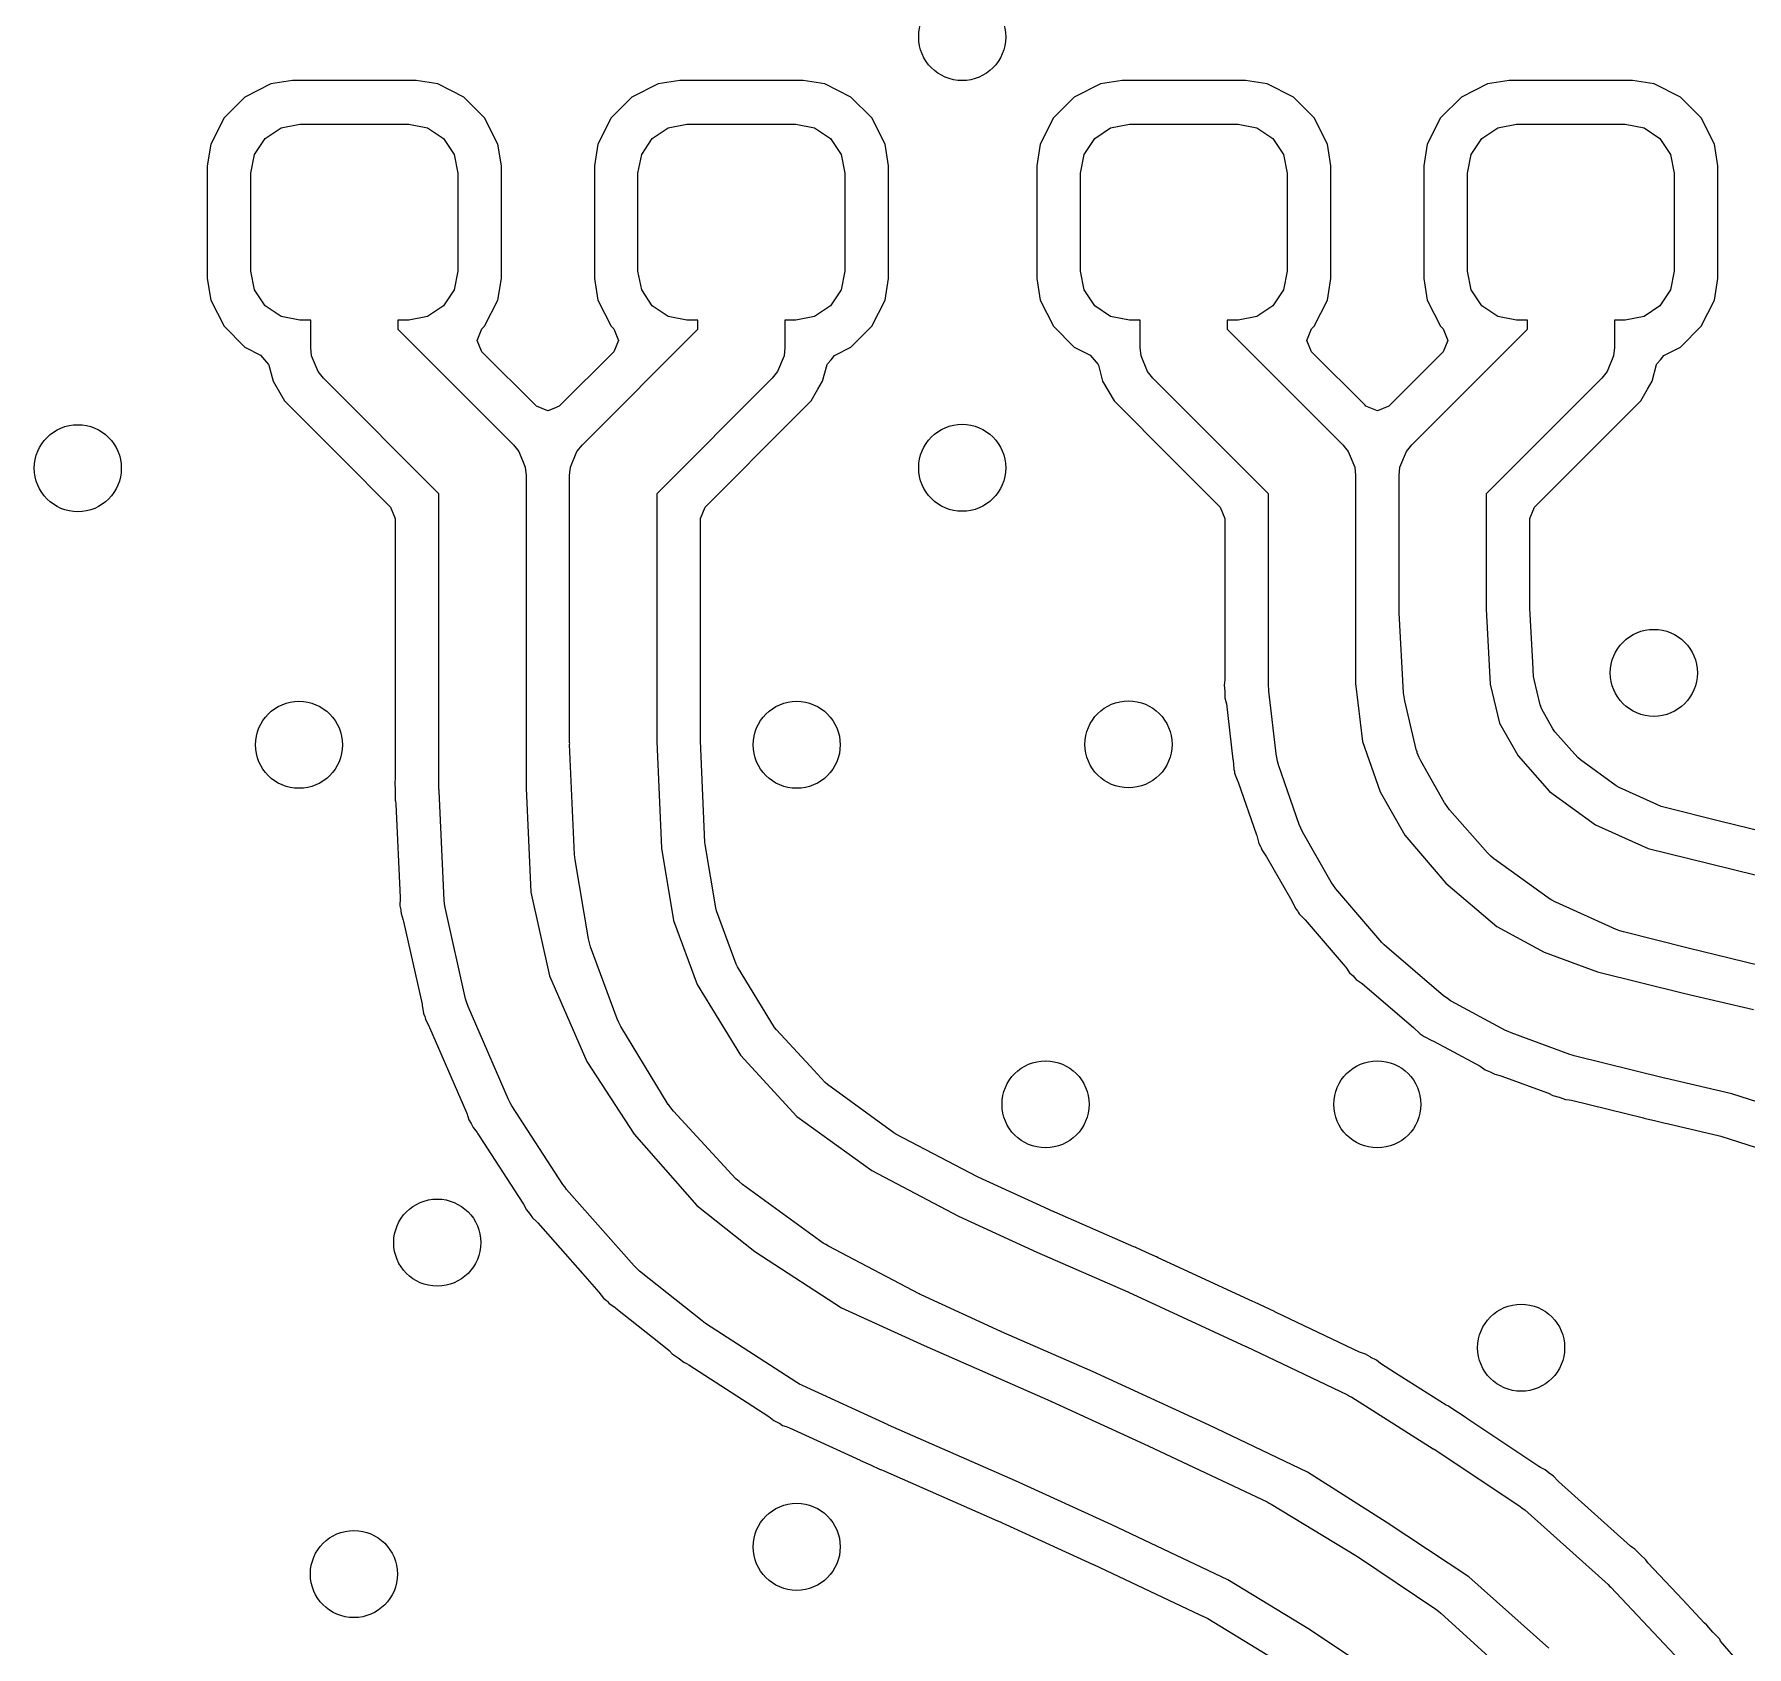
# Model space of a CAD drawing. Extents: x 2.36 to 5.14, y -5.39 to -2.61.
# Drawn here: x 2.8921 to 3.2018, y -3.4131 to -3.1215 of the extents above; entities that cross this region are included whole.
import ezdxf

# ---------------------------------------------------------------- set-up
doc = ezdxf.new("R2010")
doc.units = 0
doc.header["$MEASUREMENT"] = 0
doc.layers.add('BLACK', color=7, linetype='CONTINUOUS')

msp = doc.modelspace()

# ---------------------------------------------------------------- linework, layer by layer
at = {"layer": 'BLACK', "linetype": 'CONTINUOUS'}
for p, q in [((2.93492, -3.13052), (2.93019, -3.13293)), ((2.93884, -3.1299), (2.93492, -3.13052)), ((2.93492, -3.13052), (2.93492, -3.13052)), ((2.96116, -3.1299), (2.93884, -3.1299)), ((2.93884, -3.1299), (2.93884, -3.1299)), ((2.96508, -3.13052), (2.96116, -3.1299)), ((2.96116, -3.1299), (2.96116, -3.1299)), ((2.96981, -3.13293), (2.96508, -3.13052)), ((2.96508, -3.13052), (2.96508, -3.13052)), ((3.00492, -3.13052), (3.00019, -3.13293)), ((3.00884, -3.1299), (3.00492, -3.13052)), ((3.00492, -3.13052), (3.00492, -3.13052)), ((3.03116, -3.1299), (3.00884, -3.1299)), ((3.00884, -3.1299), (3.00884, -3.1299)), ((3.03508, -3.13052), (3.03116, -3.1299)), ((3.03116, -3.1299), (3.03116, -3.1299)), ((3.03981, -3.13293), (3.03508, -3.13052)), ((3.03508, -3.13052), (3.03508, -3.13052)), ((3.08492, -3.13052), (3.08019, -3.13293)), ((3.08884, -3.1299), (3.08492, -3.13052)), ((3.08492, -3.13052), (3.08492, -3.13052)), ((3.11116, -3.1299), (3.08884, -3.1299)), ((3.08884, -3.1299), (3.08884, -3.1299)), ((3.11508, -3.13052), (3.11116, -3.1299)), ((3.11116, -3.1299), (3.11116, -3.1299)), ((3.11981, -3.13293), (3.11508, -3.13052)), ((3.11508, -3.13052), (3.11508, -3.13052)), ((3.15492, -3.13052), (3.15019, -3.13293)), ((3.15884, -3.1299), (3.15492, -3.13052)), ((3.15492, -3.13052), (3.15492, -3.13052)), ((3.18116, -3.1299), (3.15884, -3.1299)), ((3.15884, -3.1299), (3.15884, -3.1299)), ((3.18508, -3.13052), (3.18116, -3.1299)), ((3.18116, -3.1299), (3.18116, -3.1299)), ((3.18981, -3.13293), (3.18508, -3.13052)), ((3.18508, -3.13052), (3.18508, -3.13052)), ((2.93019, -3.13293), (2.92644, -3.13668)), ((2.97356, -3.13668), (2.96981, -3.13293)), ((2.96981, -3.13293), (2.96981, -3.13293)), ((3.00019, -3.13293), (2.99644, -3.13668)), ((3.04356, -3.13668), (3.03981, -3.13293)), ((3.03981, -3.13293), (3.03981, -3.13293)), ((3.08019, -3.13293), (3.07644, -3.13668)), ((3.12356, -3.13668), (3.11981, -3.13293)), ((3.11981, -3.13293), (3.11981, -3.13293)), ((3.15019, -3.13293), (3.14644, -3.13668)), ((3.19356, -3.13668), (3.18981, -3.13293)), ((3.18981, -3.13293), (3.18981, -3.13293)), ((2.92644, -3.13668), (2.92403, -3.14141)), ((2.97597, -3.14141), (2.97356, -3.13668)), ((2.99644, -3.13668), (2.99403, -3.14141)), ((3.04597, -3.14141), (3.04356, -3.13668)), ((3.07644, -3.13668), (3.07403, -3.14141)), ((3.12597, -3.14141), (3.12356, -3.13668)), ((3.14644, -3.13668), (3.14403, -3.14141)), ((3.19597, -3.14141), (3.19356, -3.13668)), ((2.93389, -3.14039), (2.93677, -3.13847)), ((2.93677, -3.13847), (2.94016, -3.1378)), ((2.94016, -3.1378), (2.95984, -3.1378)), ((2.95984, -3.1378), (2.96323, -3.13847)), ((2.96323, -3.13847), (2.96611, -3.14039)), ((3.00389, -3.14039), (3.00677, -3.13847)), ((3.00677, -3.13847), (3.01016, -3.1378)), ((3.01016, -3.1378), (3.02984, -3.1378)), ((3.02984, -3.1378), (3.03323, -3.13847)), ((3.03323, -3.13847), (3.03611, -3.14039)), ((3.08389, -3.14039), (3.08677, -3.13847)), ((3.08677, -3.13847), (3.09016, -3.1378)), ((3.09016, -3.1378), (3.10984, -3.1378)), ((3.10984, -3.1378), (3.11323, -3.13847)), ((3.11323, -3.13847), (3.11611, -3.14039)), ((3.15389, -3.14039), (3.15677, -3.13847)), ((3.15677, -3.13847), (3.16016, -3.1378)), ((3.16016, -3.1378), (3.17984, -3.1378)), ((3.17984, -3.1378), (3.18323, -3.13847)), ((3.18323, -3.13847), (3.18611, -3.14039)), ((2.92403, -3.14141), (2.92341, -3.14534)), ((2.92403, -3.14141), (2.92403, -3.14141)), ((2.93197, -3.14326), (2.93389, -3.14039)), ((2.96611, -3.14039), (2.96803, -3.14326)), ((2.97659, -3.14534), (2.97597, -3.14141)), ((2.99403, -3.14141), (2.99341, -3.14534)), ((2.99403, -3.14141), (2.99403, -3.14141)), ((3.00197, -3.14326), (3.00389, -3.14039)), ((3.03611, -3.14039), (3.03803, -3.14326)), ((3.04659, -3.14534), (3.04597, -3.14141)), ((3.07403, -3.14141), (3.07341, -3.14534)), ((3.07403, -3.14141), (3.07403, -3.14141)), ((3.08197, -3.14326), (3.08389, -3.14039)), ((3.11611, -3.14039), (3.11803, -3.14326)), ((3.12659, -3.14534), (3.12597, -3.14141)), ((3.14403, -3.14141), (3.14341, -3.14534)), ((3.14403, -3.14141), (3.14403, -3.14141)), ((3.15197, -3.14326), (3.15389, -3.14039)), ((3.18611, -3.14039), (3.18803, -3.14326)), ((3.19659, -3.14534), (3.19597, -3.14141)), ((2.92341, -3.14534), (2.92341, -3.16569)), ((2.9313, -3.14665), (2.93197, -3.14326)), ((2.96803, -3.14326), (2.9687, -3.14665)), ((2.97659, -3.16569), (2.97659, -3.14534)), ((2.99341, -3.14534), (2.99341, -3.16569)), ((3.0013, -3.14665), (3.00197, -3.14326)), ((3.03803, -3.14326), (3.0387, -3.14665)), ((3.04659, -3.16569), (3.04659, -3.14534)), ((3.07341, -3.14534), (3.07341, -3.16569)), ((3.0813, -3.14665), (3.08197, -3.14326)), ((3.11803, -3.14326), (3.1187, -3.14665)), ((3.12659, -3.16569), (3.12659, -3.14534)), ((3.14341, -3.14534), (3.14341, -3.16569)), ((3.1513, -3.14665), (3.15197, -3.14326)), ((3.18803, -3.14326), (3.1887, -3.14665)), ((3.19659, -3.16569), (3.19659, -3.14534)), ((2.9313, -3.16437), (2.9313, -3.14665)), ((2.9687, -3.14665), (2.9687, -3.16437)), ((3.0013, -3.16437), (3.0013, -3.14665)), ((3.0387, -3.14665), (3.0387, -3.16437)), ((3.0813, -3.16437), (3.0813, -3.14665)), ((3.1187, -3.14665), (3.1187, -3.16437)), ((3.1513, -3.16437), (3.1513, -3.14665)), ((3.1887, -3.14665), (3.1887, -3.16437)), ((2.93197, -3.16776), (2.9313, -3.16437)), ((2.9687, -3.16437), (2.96803, -3.16776)), ((3.00197, -3.16776), (3.0013, -3.16437)), ((3.0387, -3.16437), (3.03803, -3.16776)), ((3.08197, -3.16776), (3.0813, -3.16437)), ((3.1187, -3.16437), (3.11803, -3.16776)), ((3.15197, -3.16776), (3.1513, -3.16437)), ((3.1887, -3.16437), (3.18803, -3.16776)), ((2.92341, -3.16569), (2.92403, -3.16961)), ((2.93389, -3.17063), (2.93197, -3.16776)), ((2.96803, -3.16776), (2.96611, -3.17063)), ((2.97597, -3.16961), (2.97659, -3.16569)), ((2.99341, -3.16569), (2.99403, -3.16961)), ((3.00389, -3.17063), (3.00197, -3.16776)), ((3.03803, -3.16776), (3.03611, -3.17063)), ((3.04597, -3.16961), (3.04659, -3.16569)), ((3.07341, -3.16569), (3.07403, -3.16961)), ((3.08389, -3.17063), (3.08197, -3.16776)), ((3.11803, -3.16776), (3.11611, -3.17063)), ((3.12597, -3.16961), (3.12659, -3.16569)), ((3.14341, -3.16569), (3.14403, -3.16961)), ((3.15389, -3.17063), (3.15197, -3.16776)), ((3.18803, -3.16776), (3.18611, -3.17063)), ((3.19597, -3.16961), (3.19659, -3.16569)), ((2.92403, -3.16961), (2.92403, -3.16961)), ((2.92403, -3.16961), (2.92644, -3.17434)), ((2.93677, -3.17255), (2.93389, -3.17063)), ((2.96611, -3.17063), (2.96323, -3.17255)), ((2.97356, -3.17434), (2.97597, -3.16961)), ((2.99403, -3.16961), (2.99403, -3.16961)), ((2.99403, -3.16961), (2.99644, -3.17434)), ((3.00677, -3.17255), (3.00389, -3.17063)), ((3.03611, -3.17063), (3.03323, -3.17255)), ((3.04356, -3.17434), (3.04597, -3.16961)), ((3.07403, -3.16961), (3.07403, -3.16961)), ((3.07403, -3.16961), (3.07644, -3.17434)), ((3.08677, -3.17255), (3.08389, -3.17063)), ((3.11611, -3.17063), (3.11323, -3.17255)), ((3.12356, -3.17434), (3.12597, -3.16961)), ((3.14403, -3.16961), (3.14403, -3.16961)), ((3.14403, -3.16961), (3.14644, -3.17434)), ((3.15677, -3.17255), (3.15389, -3.17063)), ((3.18611, -3.17063), (3.18323, -3.17255)), ((3.19356, -3.17434), (3.19597, -3.16961)), ((2.94016, -3.17323), (2.93677, -3.17255)), ((2.94213, -3.17323), (2.94016, -3.17323)), ((2.94213, -3.17815), (2.94213, -3.17323)), ((2.95984, -3.17323), (2.95787, -3.17323)), ((2.95787, -3.17323), (2.95787, -3.17489)), ((2.96323, -3.17255), (2.95984, -3.17323)), ((3.01016, -3.17323), (3.00677, -3.17255)), ((3.01213, -3.17323), (3.01016, -3.17323)), ((3.01213, -3.17489), (3.01213, -3.17323)), ((3.02984, -3.17323), (3.02787, -3.17323)), ((3.02787, -3.17323), (3.02787, -3.17815)), ((3.03323, -3.17255), (3.02984, -3.17323)), ((3.09016, -3.17323), (3.08677, -3.17255)), ((3.09213, -3.17323), (3.09016, -3.17323)), ((3.09213, -3.17815), (3.09213, -3.17323)), ((3.10984, -3.17323), (3.10787, -3.17323)), ((3.10787, -3.17323), (3.10787, -3.17489)), ((3.11323, -3.17255), (3.10984, -3.17323)), ((3.16016, -3.17323), (3.15677, -3.17255)), ((3.16213, -3.17323), (3.16016, -3.17323)), ((3.16213, -3.17489), (3.16213, -3.17323)), ((3.17984, -3.17323), (3.17787, -3.17323)), ((3.17787, -3.17323), (3.17787, -3.17815)), ((3.18323, -3.17255), (3.17984, -3.17323)), ((2.92644, -3.17434), (2.93019, -3.17809)), ((2.95787, -3.17489), (2.97876, -3.19577)), ((2.97223, -3.17688), (2.97309, -3.17482)), ((2.97309, -3.17894), (2.97223, -3.17688)), ((2.97309, -3.17482), (2.97356, -3.17434)), ((2.99124, -3.19577), (3.01213, -3.17489)), ((2.99644, -3.17434), (2.99691, -3.17482)), ((2.99691, -3.17482), (2.99777, -3.17688)), ((2.99777, -3.17688), (2.99691, -3.17894)), ((3.03981, -3.17809), (3.04356, -3.17434)), ((3.07644, -3.17434), (3.08019, -3.17809)), ((3.10787, -3.17489), (3.12876, -3.19577)), ((3.12223, -3.17688), (3.12309, -3.17482)), ((3.12309, -3.17894), (3.12223, -3.17688)), ((3.12309, -3.17482), (3.12356, -3.17434)), ((3.14124, -3.19577), (3.16213, -3.17489)), ((3.14644, -3.17434), (3.14691, -3.17482)), ((3.14691, -3.17482), (3.14777, -3.17688)), ((3.14777, -3.17688), (3.14691, -3.17894)), ((3.18981, -3.17809), (3.19356, -3.17434)), ((2.93019, -3.17809), (2.93304, -3.17954)), ((2.93304, -3.17954), (2.93305, -3.17955)), ((2.93305, -3.17955), (2.9345, -3.18125)), ((2.94228, -3.17969), (2.94213, -3.17815)), ((2.94345, -3.18252), (2.94228, -3.17969)), ((2.98277, -3.18862), (2.97309, -3.17894)), ((2.99691, -3.17894), (2.98706, -3.18879)), ((3.02772, -3.17969), (3.02655, -3.18252)), ((3.02787, -3.17815), (3.02772, -3.17969)), ((3.03622, -3.1804), (3.03681, -3.17962)), ((3.03681, -3.17962), (3.03695, -3.17955)), ((3.03695, -3.17955), (3.03981, -3.17809)), ((3.08019, -3.17809), (3.08304, -3.17954)), ((3.08304, -3.17954), (3.08305, -3.17955)), ((3.08305, -3.17955), (3.0845, -3.18125)), ((3.09228, -3.17969), (3.09213, -3.17815)), ((3.09345, -3.18252), (3.09228, -3.17969)), ((3.13277, -3.18862), (3.12309, -3.17894)), ((3.14691, -3.17894), (3.13706, -3.18879)), ((3.17772, -3.17969), (3.17655, -3.18252)), ((3.17787, -3.17815), (3.17772, -3.17969)), ((3.18622, -3.1804), (3.18681, -3.17962)), ((3.18681, -3.17962), (3.18695, -3.17955)), ((3.18695, -3.17955), (3.18981, -3.17809)), ((2.9345, -3.18125), (2.93455, -3.18139)), ((2.93455, -3.18139), (2.93531, -3.18424)), ((2.94443, -3.18372), (2.94345, -3.18252)), ((3.02655, -3.18252), (3.02557, -3.18372)), ((3.03469, -3.18424), (3.03549, -3.18125)), ((3.03549, -3.18125), (3.03555, -3.18111)), ((3.03555, -3.18111), (3.03622, -3.1804)), ((3.0845, -3.18125), (3.08455, -3.18139)), ((3.08455, -3.18139), (3.08531, -3.18424)), ((3.09443, -3.18372), (3.09345, -3.18252)), ((3.17655, -3.18252), (3.17557, -3.18372)), ((3.18469, -3.18424), (3.18549, -3.18125)), ((3.18549, -3.18125), (3.18555, -3.18111)), ((3.18555, -3.18111), (3.18622, -3.1804)), ((2.93531, -3.18424), (2.93531, -3.18424)), ((2.93531, -3.18424), (2.93738, -3.18783)), ((2.96531, -3.2046), (2.94443, -3.18372)), ((3.02557, -3.18372), (3.00469, -3.2046)), ((3.03262, -3.18783), (3.03383, -3.18573)), ((3.03383, -3.18573), (3.03469, -3.18424)), ((3.08531, -3.18424), (3.08531, -3.18424)), ((3.08531, -3.18424), (3.08738, -3.18783)), ((3.11531, -3.2046), (3.09443, -3.18372)), ((3.17557, -3.18372), (3.15469, -3.2046)), ((3.18262, -3.18783), (3.18383, -3.18573)), ((3.18383, -3.18573), (3.18469, -3.18424)), ((2.93738, -3.18783), (2.93738, -3.18783)), ((2.93738, -3.18783), (2.93738, -3.18783)), ((2.93738, -3.18783), (2.9479, -3.19835)), ((2.98294, -3.18879), (2.98277, -3.18862)), ((2.98277, -3.18862), (2.98277, -3.18862)), ((2.985, -3.18964), (2.98294, -3.18879)), ((2.98606, -3.1892), (2.985, -3.18964)), ((2.98706, -3.18879), (2.98606, -3.1892)), ((3.02968, -3.19077), (3.03262, -3.18783)), ((3.08738, -3.18783), (3.08738, -3.18783)), ((3.08738, -3.18783), (3.08738, -3.18783)), ((3.08738, -3.18783), (3.0979, -3.19835)), ((3.13294, -3.18879), (3.13277, -3.18862)), ((3.13277, -3.18862), (3.13277, -3.18862)), ((3.135, -3.18964), (3.13294, -3.18879)), ((3.13606, -3.1892), (3.135, -3.18964)), ((3.13706, -3.18879), (3.13606, -3.1892)), ((3.17968, -3.19077), (3.18262, -3.18783)), ((2.985, -3.18964), (2.985, -3.18964)), ((2.985, -3.18964), (2.985, -3.18964)), ((3.01343, -3.20702), (3.02968, -3.19077)), ((3.02968, -3.19077), (3.02968, -3.19077)), ((3.135, -3.18964), (3.135, -3.18964)), ((3.135, -3.18964), (3.135, -3.18964)), ((3.16343, -3.20702), (3.17968, -3.19077)), ((3.17968, -3.19077), (3.17968, -3.19077)), ((2.97876, -3.19577), (2.97974, -3.19696)), ((2.99026, -3.19696), (2.99124, -3.19577)), ((3.12876, -3.19577), (3.12974, -3.19696)), ((3.14026, -3.19696), (3.14124, -3.19577)), ((2.9479, -3.19835), (2.95657, -3.20702)), ((2.97974, -3.19696), (2.98091, -3.1998)), ((2.98909, -3.1998), (2.99026, -3.19696)), ((3.0979, -3.19835), (3.10657, -3.20702)), ((3.12974, -3.19696), (3.13091, -3.1998)), ((3.13909, -3.1998), (3.14026, -3.19696)), ((2.98091, -3.1998), (2.98106, -3.20134)), ((2.98106, -3.20134), (2.98106, -3.25783)), ((2.98894, -3.20134), (2.98909, -3.1998)), ((2.98894, -3.2496), (2.98894, -3.20134)), ((3.13091, -3.1998), (3.13106, -3.20134)), ((3.13106, -3.20134), (3.13106, -3.22569)), ((3.13894, -3.20134), (3.13909, -3.1998)), ((3.13894, -3.2257), (3.13894, -3.20134)), ((2.96531, -3.25801), (2.96531, -3.2046)), ((3.00469, -3.2046), (3.00469, -3.24942)), ((3.11531, -3.2257), (3.11531, -3.2046)), ((3.15469, -3.2046), (3.15469, -3.22549)), ((2.95657, -3.20702), (2.95742, -3.20908)), ((3.01258, -3.20908), (3.01343, -3.20702)), ((3.10657, -3.20702), (3.10742, -3.20908)), ((3.16258, -3.20908), (3.16343, -3.20702)), ((2.95742, -3.20908), (2.95742, -3.2563)), ((3.01258, -3.24918), (3.01258, -3.20908)), ((3.10742, -3.20908), (3.10742, -3.22363)), ((3.16258, -3.22519), (3.16258, -3.20908)), ((3.10742, -3.22363), (3.10742, -3.22364)), ((3.10742, -3.22364), (3.10742, -3.22568)), ((3.10742, -3.22568), (3.10742, -3.22795)), ((3.11531, -3.22571), (3.11532, -3.2257)), ((3.11532, -3.2257), (3.11531, -3.2257)), ((3.11533, -3.23941), (3.11531, -3.22571)), ((3.13106, -3.22569), (3.13107, -3.23893)), ((3.13896, -3.22591), (3.13894, -3.2257)), ((3.13895, -3.22613), (3.13896, -3.22591)), ((3.13974, -3.24063), (3.13895, -3.22613)), ((3.15469, -3.22549), (3.15542, -3.23906)), ((3.16258, -3.22535), (3.16258, -3.22519)), ((3.16311, -3.23509), (3.16258, -3.22535)), ((3.10742, -3.22795), (3.10742, -3.22798)), ((3.10742, -3.22798), (3.10743, -3.23806)), ((3.16325, -3.23766), (3.16311, -3.23509)), ((3.10743, -3.23827), (3.1073, -3.2392)), ((3.10743, -3.23806), (3.10743, -3.23806)), ((3.10743, -3.23806), (3.10743, -3.23827)), ((3.13107, -3.23893), (3.13232, -3.24942)), ((3.15542, -3.23906), (3.1571, -3.24609)), ((3.16333, -3.23818), (3.16325, -3.23766)), ((3.16442, -3.24277), (3.16333, -3.23818)), ((3.1073, -3.2392), (3.10743, -3.24034)), ((3.10743, -3.24034), (3.10743, -3.24051)), ((3.10743, -3.24051), (3.10743, -3.24051)), ((3.10743, -3.24051), (3.10743, -3.24149)), ((3.10743, -3.24149), (3.10743, -3.24149)), ((3.10743, -3.24149), (3.10762, -3.24219)), ((3.10762, -3.24219), (3.1077, -3.2426)), ((3.11537, -3.23987), (3.11533, -3.23941)), ((3.11538, -3.24033), (3.11537, -3.23987)), ((3.11678, -3.25213), (3.11538, -3.24033)), ((3.13985, -3.24133), (3.13974, -3.24063)), ((3.13994, -3.24203), (3.13985, -3.24133)), ((3.14204, -3.25083), (3.13994, -3.24203)), ((3.1077, -3.2426), (3.10889, -3.25265)), ((3.16472, -3.24353), (3.16442, -3.24277)), ((3.16676, -3.24713), (3.16472, -3.24353)), ((3.1571, -3.24609), (3.16045, -3.25201)), ((3.16711, -3.24763), (3.16676, -3.24713)), ((3.17124, -3.2523), (3.16711, -3.24763)), ((2.98895, -3.24978), (2.98894, -3.2496)), ((2.98894, -3.24995), (2.98895, -3.24978)), ((2.98983, -3.26985), (2.98894, -3.24995)), ((3.00469, -3.24942), (3.00554, -3.26867)), ((3.01258, -3.24931), (3.01258, -3.24918)), ((3.0134, -3.26766), (3.01258, -3.24931)), ((3.13232, -3.24942), (3.1355, -3.25852)), ((3.1422, -3.25129), (3.14204, -3.25083)), ((3.14222, -3.25147), (3.1422, -3.25129)), ((3.1424, -3.25187), (3.14222, -3.25147)), ((3.10889, -3.25265), (3.10889, -3.25265)), ((3.10889, -3.25265), (3.1089, -3.25271)), ((3.1089, -3.25271), (3.10903, -3.25444)), ((3.10903, -3.25444), (3.10915, -3.25477)), ((3.11681, -3.25224), (3.11678, -3.25213)), ((3.1168, -3.25229), (3.11681, -3.25224)), ((3.11696, -3.25296), (3.1168, -3.25229)), ((3.11711, -3.25364), (3.11696, -3.25296)), ((3.11714, -3.25368), (3.11711, -3.25364)), ((3.11717, -3.25379), (3.11714, -3.25368)), ((3.12087, -3.26439), (3.11717, -3.25379)), ((3.14254, -3.25229), (3.1424, -3.25187)), ((3.14265, -3.25243), (3.14254, -3.25229)), ((3.14285, -3.25288), (3.14265, -3.25243)), ((3.14715, -3.26048), (3.14285, -3.25288)), ((3.16045, -3.25201), (3.16612, -3.25843)), ((3.17172, -3.25273), (3.17124, -3.2523)), ((3.17819, -3.2574), (3.17172, -3.25273)), ((2.95742, -3.2563), (2.95734, -3.25666)), ((2.95734, -3.25666), (2.95742, -3.25837)), ((3.10915, -3.25477), (3.10918, -3.25509)), ((3.10918, -3.25509), (3.10918, -3.25509)), ((3.10918, -3.25509), (3.10919, -3.25512)), ((3.10919, -3.25512), (3.10919, -3.25512)), ((3.10919, -3.25512), (3.1098, -3.25666)), ((3.1098, -3.25666), (3.10985, -3.25678)), ((3.10985, -3.25678), (3.11317, -3.2663)), ((3.1787, -3.2577), (3.17819, -3.2574)), ((3.18555, -3.26078), (3.1787, -3.2577)), ((2.95742, -3.25837), (2.95742, -3.26008)), ((2.95742, -3.26008), (2.95744, -3.26014)), ((2.95744, -3.26014), (2.95753, -3.26076)), ((2.95753, -3.26076), (2.95831, -3.27761)), ((2.96533, -3.25819), (2.96531, -3.25801)), ((2.96532, -3.25837), (2.96533, -3.25819)), ((2.96623, -3.27806), (2.96532, -3.25837)), ((2.98106, -3.25783), (2.98193, -3.27665)), ((3.1355, -3.25852), (3.13997, -3.26635)), ((3.14718, -3.26053), (3.14715, -3.26048)), ((3.14719, -3.26056), (3.14718, -3.26053)), ((3.14762, -3.26115), (3.14719, -3.26056)), ((3.16612, -3.25843), (3.17446, -3.26445)), ((3.18633, -3.26113), (3.18555, -3.26078)), ((3.14804, -3.26174), (3.14762, -3.26115)), ((3.14806, -3.26176), (3.14804, -3.26174)), ((3.1481, -3.26181), (3.14806, -3.26176)), ((3.1549, -3.26951), (3.1481, -3.26181)), ((3.18683, -3.2613), (3.18633, -3.26113)), ((3.19687, -3.26379), (3.18683, -3.2613)), ((3.19688, -3.26379), (3.19687, -3.26379)), ((3.20795, -3.26652), (3.19688, -3.26379)), ((3.19688, -3.26379), (3.19688, -3.26379)), ((3.11317, -3.2663), (3.11317, -3.2663)), ((3.11317, -3.2663), (3.11321, -3.26641)), ((3.11321, -3.26641), (3.11358, -3.26782)), ((3.12117, -3.26505), (3.12087, -3.26439)), ((3.12146, -3.26571), (3.12117, -3.26505)), ((3.12666, -3.27481), (3.12146, -3.26571)), ((3.13997, -3.26635), (3.14738, -3.27501)), ((3.17446, -3.26445), (3.18398, -3.26873)), ((2.9899, -3.27033), (2.98983, -3.26985)), ((3.00554, -3.26867), (3.00774, -3.28177)), ((3.01344, -3.26801), (3.0134, -3.26766)), ((3.01536, -3.27946), (3.01344, -3.26801)), ((3.11358, -3.26782), (3.11389, -3.26836)), ((3.11389, -3.26836), (3.11398, -3.26862)), ((3.11398, -3.26862), (3.11398, -3.26862)), ((3.11398, -3.26862), (3.1141, -3.26896)), ((3.1141, -3.26896), (3.1141, -3.26896)), ((3.1141, -3.26896), (3.11485, -3.27007)), ((3.11485, -3.27007), (3.11497, -3.27026)), ((3.155, -3.26961), (3.1549, -3.26951)), ((3.15504, -3.26966), (3.155, -3.26961)), ((3.15554, -3.27011), (3.15504, -3.26966)), ((3.15603, -3.27056), (3.15554, -3.27011)), ((3.18398, -3.26873), (3.19499, -3.27146)), ((2.98993, -3.2708), (2.9899, -3.27033)), ((2.99233, -3.2851), (2.98993, -3.2708)), ((3.11497, -3.27026), (3.11952, -3.27822)), ((3.15609, -3.27059), (3.15603, -3.27056)), ((3.15619, -3.27069), (3.15609, -3.27059)), ((3.16589, -3.27769), (3.15619, -3.27069)), ((3.19499, -3.27146), (3.20798, -3.27465)), ((3.12709, -3.27541), (3.12666, -3.27481)), ((3.12752, -3.27602), (3.12709, -3.27541)), ((3.13582, -3.28572), (3.12752, -3.27602)), ((3.14738, -3.27501), (3.15658, -3.28287)), ((2.95832, -3.27774), (2.95826, -3.27912)), ((2.95826, -3.27912), (2.95841, -3.27981)), ((2.95831, -3.27761), (2.95832, -3.27774)), ((2.96633, -3.27874), (2.96623, -3.27806)), ((2.96642, -3.27942), (2.96633, -3.27874)), ((2.97012, -3.29592), (2.96642, -3.27942)), ((2.98193, -3.27665), (2.98532, -3.29175)), ((3.11952, -3.27822), (3.12017, -3.27957)), ((3.16592, -3.2777), (3.16589, -3.27769)), ((3.16593, -3.27771), (3.16592, -3.2777)), ((3.16658, -3.27809), (3.16593, -3.27771)), ((3.16723, -3.27846), (3.16658, -3.27809)), ((3.16724, -3.27847), (3.16723, -3.27846)), ((3.16727, -3.27848), (3.16724, -3.27847)), ((3.17817, -3.28338), (3.16727, -3.27848)), ((2.95841, -3.27981), (2.95842, -3.28006)), ((2.95842, -3.28006), (2.95842, -3.28006)), ((2.95842, -3.28006), (2.95845, -3.2805)), ((2.95845, -3.2805), (2.95883, -3.2817)), ((2.95883, -3.2817), (2.95889, -3.28195)), ((2.95889, -3.28195), (2.96225, -3.29692)), ((3.00774, -3.28177), (3.01202, -3.29335)), ((3.0155, -3.27999), (3.01536, -3.27946)), ((3.01762, -3.28573), (3.0155, -3.27999)), ((3.12017, -3.27957), (3.12055, -3.28002)), ((3.12055, -3.28002), (3.12069, -3.28026)), ((3.12069, -3.28026), (3.12084, -3.28053)), ((3.12084, -3.28053), (3.12084, -3.28053)), ((3.12084, -3.28053), (3.12182, -3.28151)), ((3.12182, -3.28151), (3.12196, -3.28167)), ((3.12196, -3.28167), (3.12918, -3.2901)), ((2.99253, -3.28581), (2.99233, -3.2851)), ((3.15658, -3.28287), (3.16515, -3.28751)), ((3.17884, -3.28361), (3.17817, -3.28338)), ((3.17951, -3.28384), (3.17884, -3.28361)), ((3.19121, -3.28674), (3.17951, -3.28384)), ((2.99271, -3.28653), (2.99253, -3.28581)), ((2.99751, -3.29953), (2.99271, -3.28653)), ((3.01906, -3.28963), (3.01762, -3.28573)), ((3.13626, -3.28614), (3.13582, -3.28572)), ((3.13669, -3.28659), (3.13626, -3.28614)), ((3.14699, -3.29539), (3.13669, -3.28659)), ((3.16515, -3.28751), (3.1748, -3.29106)), ((3.19122, -3.28675), (3.19121, -3.28674)), ((3.19121, -3.28674), (3.19121, -3.28674)), ((3.20402, -3.2899), (3.19122, -3.28675)), ((2.98532, -3.29175), (2.99206, -3.30726)), ((3.01931, -3.29014), (3.01906, -3.28963)), ((3.02599, -3.30109), (3.01931, -3.29014)), ((3.12918, -3.2901), (3.12918, -3.2901)), ((3.12918, -3.2901), (3.12928, -3.29022)), ((3.12928, -3.29022), (3.12998, -3.29124)), ((3.12998, -3.29124), (3.13062, -3.29179)), ((3.13062, -3.29179), (3.13077, -3.29196)), ((3.1748, -3.29106), (3.19063, -3.29494)), ((3.01202, -3.29335), (3.01981, -3.30613)), ((3.13077, -3.29196), (3.13117, -3.29243)), ((3.13117, -3.29243), (3.13117, -3.29243)), ((3.13117, -3.29243), (3.13117, -3.29243)), ((3.13117, -3.29243), (3.13207, -3.29304)), ((3.13207, -3.29304), (3.13231, -3.29323)), ((3.13231, -3.29323), (3.14155, -3.30113)), ((2.96225, -3.29692), (2.96229, -3.29709)), ((2.96229, -3.29709), (2.96251, -3.29858)), ((2.97035, -3.29663), (2.97012, -3.29592)), ((2.97058, -3.29734), (2.97035, -3.29663)), ((2.97788, -3.31414), (2.97058, -3.29734)), ((3.14705, -3.29543), (3.14699, -3.29539)), ((3.14708, -3.29546), (3.14705, -3.29543)), ((3.14767, -3.29586), (3.14708, -3.29546)), ((3.14825, -3.29627), (3.14767, -3.29586)), ((3.14829, -3.29628), (3.14825, -3.29627)), ((3.14835, -3.29633), (3.14829, -3.29628)), ((3.15815, -3.30163), (3.14835, -3.29633)), ((3.19063, -3.29494), (3.20299, -3.29783)), ((2.96251, -3.29858), (2.96274, -3.29911)), ((2.96274, -3.29911), (2.9628, -3.29938)), ((2.9628, -3.29938), (2.9628, -3.29938)), ((2.9628, -3.29938), (2.96287, -3.29968)), ((2.96287, -3.29968), (2.96287, -3.29968)), ((2.96287, -3.29968), (2.96352, -3.30091)), ((2.96352, -3.30091), (2.96361, -3.3011)), ((2.96361, -3.3011), (2.97028, -3.31645)), ((2.99784, -3.30021), (2.99751, -3.29953)), ((2.99818, -3.3009), (2.99784, -3.30021)), ((3.00678, -3.315), (2.99818, -3.3009)), ((3.02634, -3.30156), (3.02599, -3.30109)), ((3.03242, -3.30812), (3.02634, -3.30156)), ((3.14155, -3.30113), (3.14277, -3.30228)), ((3.14277, -3.30228), (3.14313, -3.30247)), ((3.14313, -3.30247), (3.14344, -3.30274)), ((3.14344, -3.30274), (3.14344, -3.30274)), ((3.14344, -3.30274), (3.14344, -3.30274)), ((3.14344, -3.30274), (3.14488, -3.30343)), ((3.14488, -3.30343), (3.14501, -3.30349)), ((3.14501, -3.30349), (3.14799, -3.30511)), ((3.15867, -3.30184), (3.15815, -3.30163)), ((3.15918, -3.30209), (3.15867, -3.30184)), ((3.16978, -3.30599), (3.15918, -3.30209)), ((2.99206, -3.30726), (3.00059, -3.32042)), ((3.01981, -3.30613), (3.03005, -3.31718)), ((3.14799, -3.30511), (3.15358, -3.30812)), ((3.17021, -3.3061), (3.16978, -3.30599)), ((3.17062, -3.30625), (3.17021, -3.3061)), ((3.18692, -3.31025), (3.17062, -3.30625)), ((3.03506, -3.31098), (3.03242, -3.30812)), ((3.15358, -3.30812), (3.15451, -3.30878)), ((3.15451, -3.30878), (3.15539, -3.30911)), ((3.15539, -3.30911), (3.15623, -3.30956)), ((3.15623, -3.30956), (3.15717, -3.30978)), ((3.15717, -3.30978), (3.1575, -3.30988)), ((3.1575, -3.30988), (3.16574, -3.31291)), ((3.18697, -3.31025), (3.18692, -3.31025)), ((3.18701, -3.31027), (3.18697, -3.31025)), ((3.19909, -3.31309), (3.18701, -3.31027)), ((3.03512, -3.31104), (3.03506, -3.31098)), ((3.03555, -3.31142), (3.03512, -3.31104)), ((3.04757, -3.32014), (3.03555, -3.31142)), ((3.16574, -3.31291), (3.16574, -3.31291)), ((3.16574, -3.31291), (3.16594, -3.31299)), ((3.16594, -3.31299), (3.16673, -3.31342)), ((3.16673, -3.31342), (3.16788, -3.3137)), ((3.21095, -3.31692), (3.19909, -3.31309)), ((2.97028, -3.31645), (2.97028, -3.31645)), ((2.97028, -3.31645), (2.97033, -3.31658)), ((2.97033, -3.31658), (2.97074, -3.31783)), ((2.97819, -3.3147), (2.97788, -3.31414)), ((2.97849, -3.31528), (2.97819, -3.3147)), ((2.98769, -3.32948), (2.97849, -3.31528)), ((3.00679, -3.31501), (3.00678, -3.315)), ((3.00679, -3.31502), (3.00679, -3.31501)), ((3.00725, -3.31563), (3.00679, -3.31502)), ((3.00771, -3.31623), (3.00725, -3.31563)), ((3.00771, -3.31624), (3.00771, -3.31623)), ((3.00772, -3.31625), (3.00771, -3.31624)), ((3.01902, -3.32845), (3.00772, -3.31625)), ((3.16788, -3.3137), (3.16804, -3.31376)), ((3.16804, -3.31376), (3.169, -3.31411)), ((3.169, -3.31411), (3.16967, -3.31418)), ((3.16967, -3.31418), (3.1701, -3.31425)), ((3.1701, -3.31425), (3.18311, -3.31744)), ((2.97074, -3.31783), (2.97116, -3.31848)), ((2.97116, -3.31848), (2.97125, -3.3187)), ((2.97125, -3.3187), (2.97125, -3.3187)), ((2.97125, -3.3187), (2.97147, -3.31919)), ((2.97147, -3.31919), (2.97219, -3.3201)), ((3.03005, -3.31718), (3.04356, -3.32699)), ((3.18311, -3.31744), (3.18319, -3.31748)), ((3.18319, -3.31748), (3.18513, -3.31793)), ((3.18513, -3.31793), (3.18706, -3.31841)), ((3.18706, -3.31841), (3.18706, -3.31841)), ((3.18706, -3.31841), (3.18706, -3.31841)), ((3.18706, -3.31841), (3.18741, -3.31847)), ((3.18741, -3.31847), (3.19686, -3.32068)), ((2.97219, -3.3201), (2.97236, -3.32033)), ((2.97236, -3.32033), (2.97258, -3.32068)), ((2.97258, -3.32068), (2.98049, -3.33289)), ((3.00059, -3.32042), (3.01194, -3.33327)), ((3.04792, -3.32037), (3.04757, -3.32014)), ((3.06268, -3.32811), (3.04792, -3.32037)), ((3.19686, -3.32068), (3.19709, -3.32074)), ((3.19709, -3.32074), (3.20821, -3.32433)), ((3.01958, -3.32894), (3.01902, -3.32845)), ((3.01902, -3.32845), (3.01902, -3.32845)), ((3.01902, -3.32845), (3.01902, -3.32845)), ((3.01902, -3.32845), (3.01902, -3.32845)), ((3.02017, -3.32947), (3.01958, -3.32894)), ((3.04356, -3.32699), (3.05927, -3.33523)), ((3.06282, -3.32817), (3.06268, -3.32811)), ((3.07481, -3.33367), (3.06282, -3.32817)), ((2.98806, -3.32994), (2.98769, -3.32948)), ((2.9884, -3.33042), (2.98806, -3.32994)), ((3.0006, -3.34422), (2.9884, -3.33042)), ((3.03477, -3.34007), (3.02017, -3.32947)), ((2.98049, -3.33289), (2.98049, -3.33289)), ((2.98049, -3.33289), (2.98058, -3.33303)), ((2.98058, -3.33303), (2.98111, -3.33409)), ((2.98111, -3.33409), (2.98171, -3.33476)), ((2.98171, -3.33476), (2.98182, -3.33494)), ((2.98182, -3.33494), (2.98183, -3.33494)), ((2.98183, -3.33494), (2.9822, -3.33552)), ((3.01194, -3.33327), (3.02241, -3.3416)), ((3.07661, -3.33449), (3.07481, -3.33367)), ((3.07666, -3.33452), (3.07661, -3.33449)), ((3.09094, -3.34075), (3.07666, -3.33452)), ((2.9822, -3.33552), (2.9822, -3.33552)), ((2.9822, -3.33552), (2.9822, -3.33552)), ((2.9822, -3.33552), (2.98295, -3.3362)), ((2.98295, -3.3362), (2.98319, -3.33643)), ((2.98319, -3.33643), (2.99129, -3.3456)), ((3.05927, -3.33523), (3.07341, -3.34171)), ((3.03527, -3.34036), (3.03477, -3.34007)), ((3.03574, -3.34067), (3.03527, -3.34036)), ((3.05214, -3.34927), (3.03574, -3.34067)), ((3.09126, -3.34084), (3.09094, -3.34075)), ((3.09125, -3.34086), (3.09126, -3.34084)), ((3.09143, -3.34092), (3.09125, -3.34086)), ((3.09313, -3.3417), (3.09143, -3.34092)), ((3.0011, -3.34468), (3.0006, -3.34422)), ((3.02241, -3.3416), (3.0381, -3.35178)), ((3.07341, -3.34171), (3.08985, -3.34888)), ((3.09314, -3.34171), (3.09313, -3.3417)), ((3.09316, -3.34172), (3.09314, -3.34171)), ((3.09491, -3.34248), (3.09316, -3.34172)), ((3.09504, -3.34259), (3.09491, -3.34248)), ((3.09536, -3.34273), (3.09504, -3.34259)), ((3.11247, -3.35064), (3.09536, -3.34273)), ((3.09536, -3.34273), (3.09536, -3.34273)), ((2.99129, -3.3456), (2.99423, -3.34893)), ((3.00159, -3.34516), (3.0011, -3.34468)), ((3.01289, -3.35416), (3.00159, -3.34516)), ((2.99423, -3.34893), (2.99505, -3.35004)), ((2.99505, -3.35004), (2.9956, -3.35048)), ((2.9956, -3.35048), (2.99577, -3.35067)), ((3.05234, -3.34935), (3.05214, -3.34927)), ((3.05252, -3.34946), (3.05234, -3.34935)), ((3.06692, -3.35606), (3.05252, -3.34946)), ((3.08985, -3.34888), (3.08992, -3.34892)), ((3.08992, -3.34892), (3.09, -3.34895)), ((3.09, -3.34895), (3.1112, -3.35875)), ((3.11279, -3.35077), (3.11247, -3.35064)), ((2.99577, -3.35067), (2.99606, -3.351)), ((2.99606, -3.351), (2.99606, -3.351)), ((2.99606, -3.351), (2.99606, -3.351)), ((2.99606, -3.351), (2.99711, -3.35169)), ((2.99711, -3.35169), (2.99732, -3.35184)), ((2.99732, -3.35184), (3.00536, -3.35825)), ((3.0381, -3.35178), (3.05302, -3.35862)), ((3.1128, -3.35077), (3.11279, -3.35077)), ((3.11458, -3.35162), (3.1128, -3.35077)), ((3.11459, -3.35162), (3.11458, -3.35162)), ((3.1164, -3.35246), (3.11459, -3.35162)), ((3.11647, -3.35251), (3.1164, -3.35246)), ((3.11671, -3.35263), (3.11647, -3.35251)), ((3.13177, -3.35979), (3.11671, -3.35263)), ((3.11671, -3.35263), (3.11671, -3.35263)), ((3.01322, -3.35437), (3.01289, -3.35416)), ((3.01352, -3.35461), (3.01322, -3.35437)), ((3.03002, -3.36531), (3.01352, -3.35461)), ((3.06699, -3.35608), (3.06692, -3.35606)), ((3.06705, -3.35612), (3.06699, -3.35608)), ((3.08347, -3.36328), (3.06705, -3.35612)), ((3.00536, -3.35825), (3.00696, -3.35952)), ((3.00696, -3.35952), (3.00748, -3.3601)), ((3.05302, -3.35862), (3.07597, -3.36869)), ((3.1112, -3.35875), (3.11124, -3.35877)), ((3.11124, -3.35877), (3.11128, -3.35879)), ((3.11128, -3.35879), (3.12958, -3.36749)), ((3.13216, -3.35994), (3.13177, -3.35979)), ((3.13288, -3.36017), (3.13216, -3.35994)), ((3.00748, -3.3601), (3.00858, -3.36081)), ((3.00858, -3.36081), (3.0096, -3.36163)), ((3.0096, -3.36163), (3.01009, -3.36184)), ((3.01009, -3.36184), (3.01051, -3.36207)), ((3.01051, -3.36207), (3.02495, -3.37143)), ((3.13368, -3.36067), (3.13288, -3.36017)), ((3.13288, -3.36017), (3.13288, -3.36017)), ((3.13288, -3.36017), (3.13288, -3.36017)), ((3.13288, -3.36017), (3.13288, -3.36017)), ((3.13383, -3.36077), (3.13368, -3.36067)), ((3.13368, -3.36067), (3.13368, -3.36067)), ((3.13484, -3.36125), (3.13383, -3.36077)), ((3.13557, -3.36187), (3.13484, -3.36125)), ((3.13829, -3.36359), (3.13557, -3.36187)), ((3.03053, -3.36557), (3.03002, -3.36531)), ((3.03102, -3.36586), (3.03053, -3.36557)), ((3.04652, -3.37296), (3.03102, -3.36586)), ((3.10456, -3.37303), (3.08347, -3.36328)), ((3.14743, -3.36937), (3.13829, -3.36359)), ((3.07597, -3.36869), (3.07602, -3.36872)), ((3.07602, -3.36872), (3.07607, -3.36874)), ((3.07607, -3.36874), (3.09357, -3.37674)), ((3.12958, -3.36749), (3.12999, -3.36773)), ((3.12999, -3.36773), (3.13041, -3.36795)), ((3.13041, -3.36795), (3.14511, -3.37725)), ((3.02495, -3.37143), (3.02585, -3.37217)), ((3.02585, -3.37217), (3.02669, -3.37256)), ((3.14773, -3.36952), (3.14743, -3.36937)), ((3.14773, -3.36953), (3.14773, -3.36952)), ((3.1479, -3.36962), (3.14773, -3.36953)), ((3.14948, -3.37067), (3.1479, -3.36962)), ((3.1479, -3.36962), (3.1479, -3.36962)), ((3.15108, -3.37168), (3.14948, -3.37067)), ((3.15121, -3.37182), (3.15108, -3.37168)), ((3.15353, -3.37336), (3.15121, -3.37182)), ((3.02669, -3.37256), (3.02686, -3.37267)), ((3.02686, -3.37267), (3.02686, -3.37267)), ((3.02686, -3.37267), (3.02746, -3.37306)), ((3.02746, -3.37306), (3.02746, -3.37306)), ((3.02746, -3.37306), (3.02807, -3.37326)), ((3.02807, -3.37326), (3.02841, -3.37336)), ((3.02841, -3.37336), (3.02872, -3.37349)), ((3.02872, -3.37349), (3.04146, -3.37932)), ((3.04658, -3.37298), (3.04652, -3.37296)), ((3.04663, -3.37301), (3.04658, -3.37298)), ((3.06958, -3.38309), (3.04663, -3.37301)), ((3.12239, -3.38151), (3.10456, -3.37303)), ((3.1642, -3.38045), (3.15353, -3.37336)), ((3.09357, -3.37674), (3.09362, -3.37676)), ((3.09362, -3.37676), (3.09366, -3.37678)), ((3.09366, -3.37678), (3.11506, -3.38688)), ((3.14511, -3.37725), (3.14518, -3.3773)), ((3.14518, -3.3773), (3.14526, -3.37734)), ((3.14526, -3.37734), (3.16076, -3.38764)), ((3.04146, -3.37932), (3.04156, -3.3794)), ((3.04156, -3.3794), (3.04335, -3.38019)), ((3.04335, -3.38019), (3.04512, -3.381)), ((3.04512, -3.381), (3.04512, -3.381)), ((3.04512, -3.381), (3.04522, -3.38103)), ((3.04522, -3.38103), (3.04553, -3.38115)), ((3.04553, -3.38115), (3.06633, -3.39028)), ((3.13662, -3.39051), (3.12239, -3.38151)), ((3.1645, -3.38063), (3.1642, -3.38045)), ((3.16524, -3.381), (3.1645, -3.38063)), ((3.16536, -3.38106), (3.16524, -3.381)), ((3.16607, -3.38169), (3.16536, -3.38106)), ((3.08698, -3.39104), (3.06958, -3.38309)), ((3.16686, -3.38222), (3.16607, -3.38169)), ((3.16761, -3.38307), (3.16686, -3.38222)), ((3.16774, -3.38319), (3.16761, -3.38307)), ((3.18079, -3.39485), (3.16774, -3.38319)), ((3.11506, -3.38688), (3.11542, -3.38709)), ((3.11542, -3.38709), (3.11579, -3.38727)), ((3.11579, -3.38727), (3.13109, -3.39657)), ((3.16076, -3.38764), (3.16119, -3.388)), ((3.06633, -3.39028), (3.06637, -3.3903)), ((3.06637, -3.3903), (3.08364, -3.39819)), ((3.15157, -3.40045), (3.13662, -3.39051)), ((3.16119, -3.388), (3.16165, -3.38833)), ((3.16165, -3.38833), (3.17675, -3.40183)), ((3.10796, -3.40094), (3.08698, -3.39104)), ((3.13109, -3.39657), (3.13123, -3.39667)), ((3.13123, -3.39667), (3.13138, -3.39676)), ((3.13138, -3.39676), (3.14558, -3.40626)), ((3.1812, -3.39516), (3.18079, -3.39485)), ((3.18157, -3.39539), (3.1812, -3.39516)), ((3.18252, -3.3964), (3.18157, -3.39539)), ((3.18356, -3.39733), (3.18252, -3.3964)), ((3.08364, -3.39819), (3.08367, -3.39821)), ((3.08367, -3.39821), (3.10291, -3.40729)), ((3.18394, -3.39791), (3.18356, -3.39733)), ((3.19022, -3.40459), (3.18394, -3.39791)), ((3.12276, -3.40994), (3.10796, -3.40094)), ((3.166, -3.41334), (3.15157, -3.40045)), ((3.17675, -3.40183), (3.17698, -3.40208)), ((3.17698, -3.40208), (3.17724, -3.40231)), ((3.17724, -3.40231), (3.18974, -3.41561)), ((3.14558, -3.40626), (3.14603, -3.40663)), ((3.1941, -3.40872), (3.19022, -3.40459)), ((3.10291, -3.40729), (3.10408, -3.40784)), ((3.10408, -3.40784), (3.10435, -3.40798)), ((3.10435, -3.40798), (3.11846, -3.41656)), ((3.14603, -3.40663), (3.1465, -3.40697)), ((3.1465, -3.40697), (3.163, -3.42197)), ((3.19458, -3.40913), (3.1941, -3.40872)), ((3.19461, -3.40916), (3.19458, -3.40913)), ((3.19569, -3.41041), (3.19461, -3.40916)), ((3.19461, -3.40916), (3.19461, -3.40916)), ((3.19461, -3.40916), (3.19461, -3.40916)), ((3.13634, -3.41902), (3.12276, -3.40994)), ((3.19573, -3.41046), (3.19569, -3.41041)), ((3.19691, -3.41171), (3.19573, -3.41046)), ((3.19708, -3.41203), (3.19691, -3.41171)), ((3.2006, -3.41614), (3.19708, -3.41203))]:
    msp.add_line(p, q, dxfattribs=at)
at = {"layer": 'BLACK'}
for centre in [(3.05993, -3.12205), (2.9, -3.2), (3.05993, -3.19992), (3.185, -3.237), (2.94, -3.25), (3.03, -3.25), (3.09, -3.24992), (3.075, -3.315), (3.135, -3.315), (2.965, -3.34), (3.161, -3.359), (3.03, -3.395), (2.94993, -3.39992)]:
    msp.add_circle(centre, 0.00787, dxfattribs=at)

doc.saveas('drawing.dxf')
